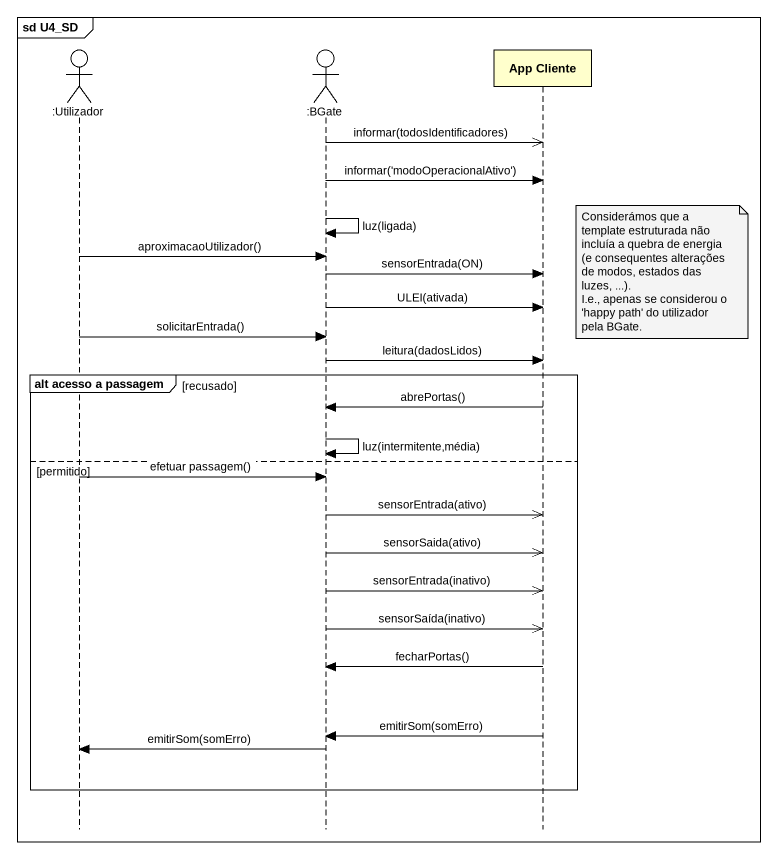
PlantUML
@startuml
mainframe sd U4_SD
hide footbox
actor ":Utilizador" as Utilizador
actor ":BGate" as BGate
participant "App Cliente" as App_Cliente

BGate ->> App_Cliente : informar(todosIdentificadores)
BGate -> App_Cliente : informar('modoOperacionalAtivo')
BGate -> BGate : luz(ligada)
Utilizador -> BGate : aproximacaoUtilizador()
note right of App_Cliente
  Considerámos que a template estruturada não incluía a quebra de energia (e consequentes alterações de modos, estados das luzes, ...).
  I.e., apenas se considerou o 'happy path' do utilizador pela BGate.
end note
BGate -> App_Cliente : sensorEntrada(ON)
BGate -> App_Cliente : ULEI(ativada)
Utilizador -> BGate : solicitarEntrada()
BGate -> App_Cliente : leitura(dadosLidos)
group alt acesso a passagem [recusado]
  App_Cliente -> BGate : abrePortas()
  BGate -> BGate : luz(intermitente,média)
else permitido
  Utilizador -> BGate : efetuar passagem()
  BGate ->> App_Cliente : sensorEntrada(ativo)
  BGate ->> App_Cliente : sensorSaida(ativo)
  BGate ->> App_Cliente : sensorEntrada(inativo)
  BGate ->> App_Cliente : sensorSaída(inativo)
  App_Cliente -> BGate : fecharPortas()
  App_Cliente -> BGate : emitirSom(somErro)
  BGate -> Utilizador : emitirSom(somErro)
end
@enduml
